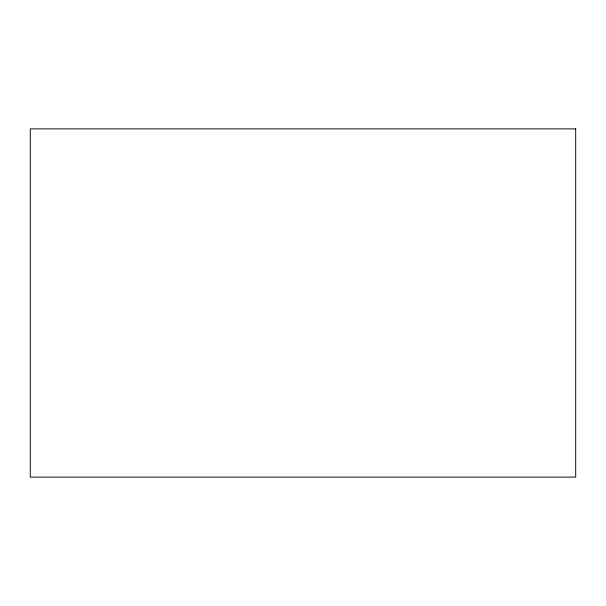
<?xml version="1.0" encoding="UTF-8"?>
<svg xmlns="http://www.w3.org/2000/svg" width="606" height="606" viewBox="0 0 606 606"><rect width="100%" height="100%" fill="white"/><g stroke="black" fill="none" stroke-linecap="round" stroke-linejoin="round"><path stroke-width="0.91" d="M575.7 128.889L30.3 128.889L30.3 477.111L575.7 477.111L575.7 128.889"/></g></svg>
